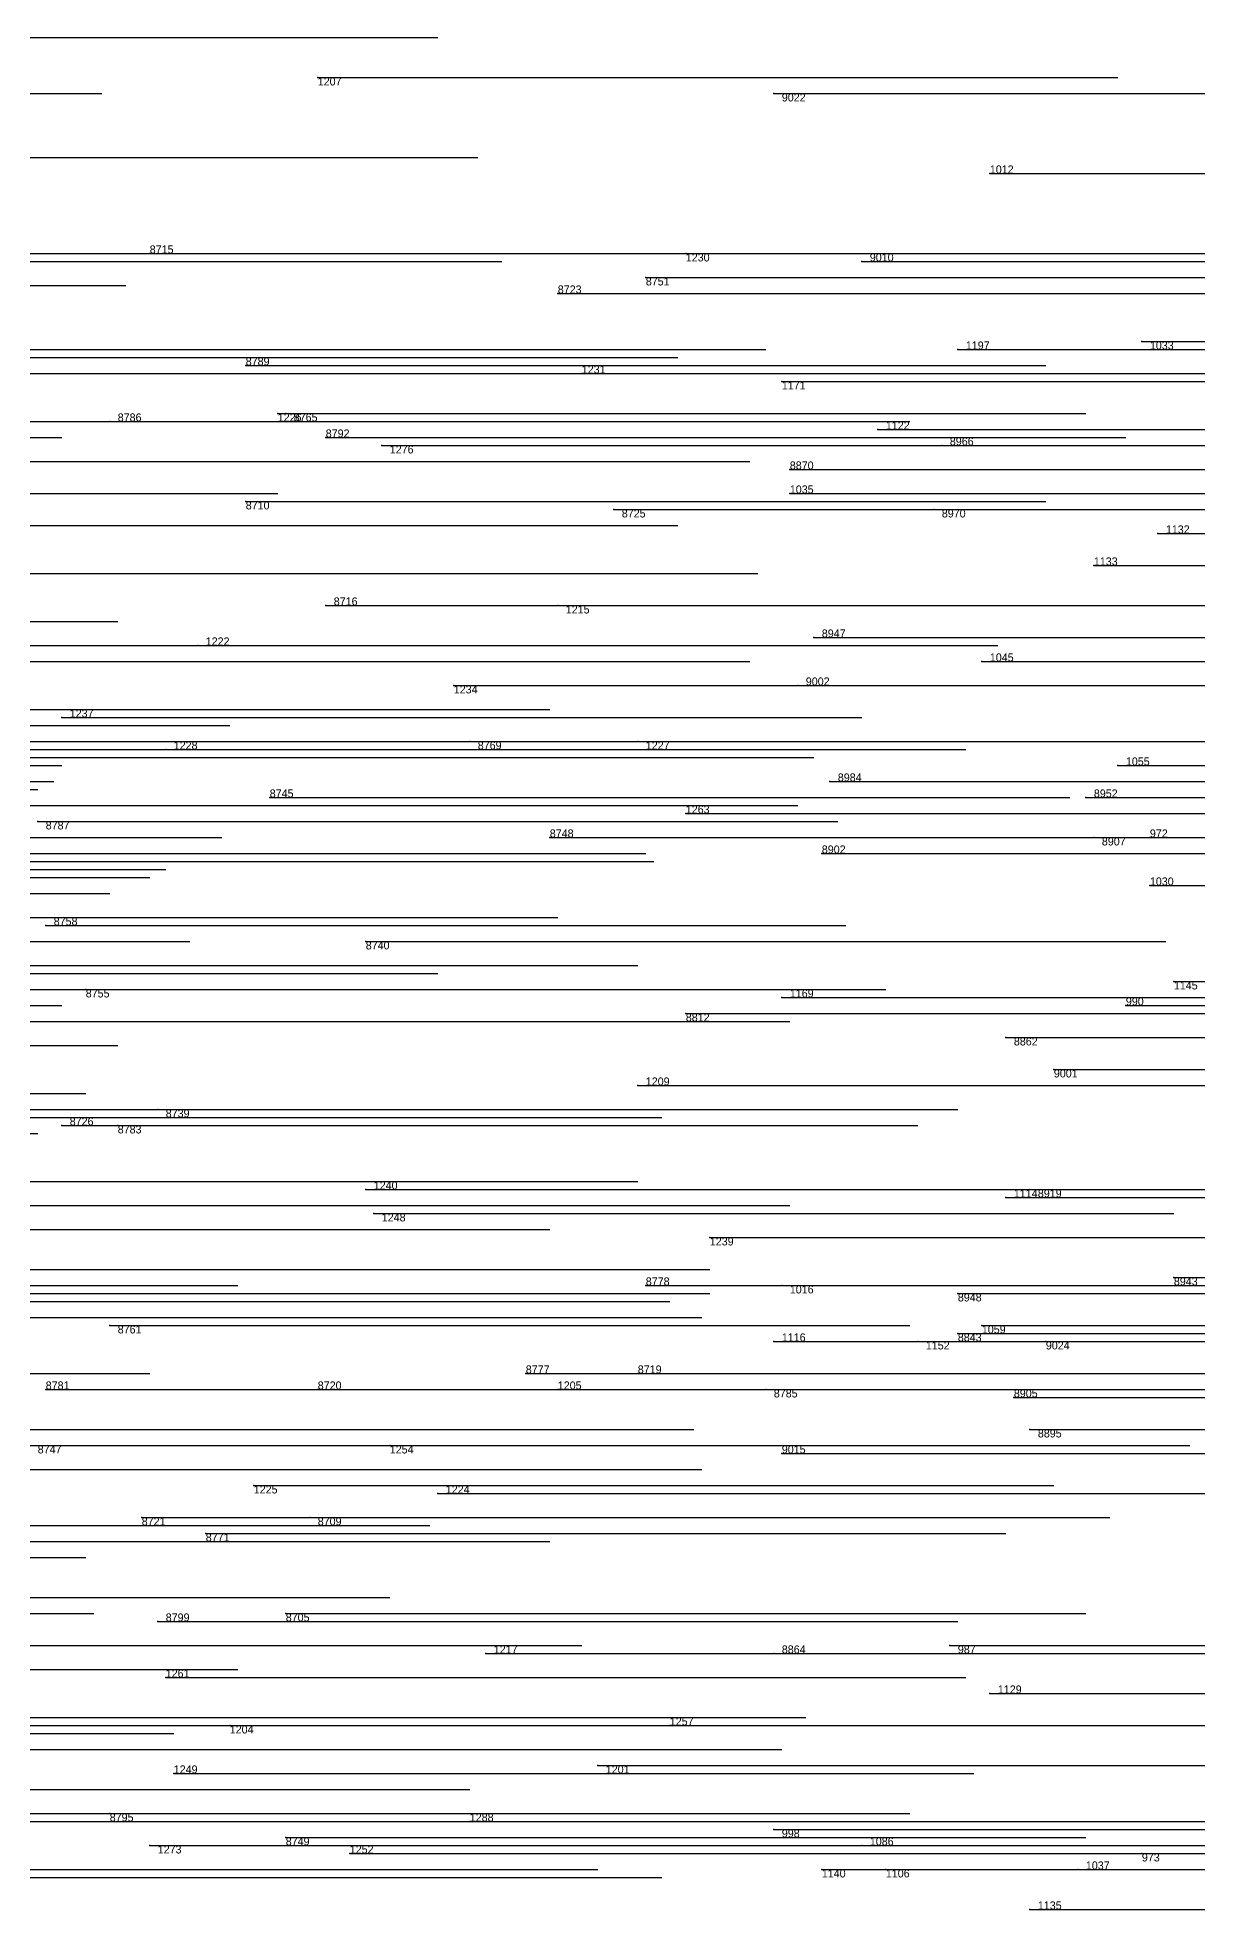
# Model space of a CAD drawing. Extents: x 0 to 1.1, y 0 to 1.
# Drawn here: x 0.666 to 0.811, y 0.264 to 0.498 of the extents above; entities that cross this region are included whole.
import ezdxf

# ---------------------------------------------------------------- set-up
doc = ezdxf.new("R2010")
doc.units = 0
for name, color, linetype in [('Facilities', 3, 'CONTINUOUS'), ('Normals', 1, 'CONTINUOUS'), ('Source_points', 5, 'CONTINUOUS'), ('Text', 3, 'CONTINUOUS')]:
    doc.layers.add(name, color=color, linetype=linetype)

msp = doc.modelspace()

# ---------------------------------------------------------------- linework, layer by layer
at = {"layer": 'Facilities', "color": 3}
for p in [(0.701, 0.493), (0.758, 0.491, 1), (0.785, 0.481), (0.68, 0.471, 1), (0.747, 0.471), (0.769, 0.47, 1), (0.731, 0.466, 1), (0.742, 0.468, 1), (0.781, 0.459), (0.804, 0.46), (0.692, 0.457, 1), (0.734, 0.456), (0.759, 0.455), (0.675, 0.45, 1), (0.696, 0.451), (0.697, 0.451, 1), (0.702, 0.448, 1), (0.709, 0.447), (0.771, 0.449), (0.779, 0.447, 1), (0.76, 0.444, 1), (0.692, 0.44, 1), (0.76, 0.441), (0.738, 0.439, 1), (0.778, 0.439, 1), (0.806, 0.436), (0.798, 0.432), (0.702, 0.427, 1), (0.731, 0.427), (0.686, 0.422), (0.763, 0.423, 1), (0.784, 0.42), (0.718, 0.417), (0.761, 0.417, 1), (0.669, 0.413), (0.72, 0.41, 1), (0.741, 0.41), (0.682, 0.409), (0.765, 0.405, 1), (0.801, 0.407), (0.695, 0.403, 1), (0.797, 0.403, 1), (0.747, 0.401), (0.666, 0.4, 1), (0.73, 0.398, 1), (0.798, 0.398, 1), (0.805, 0.398), (0.764, 0.396, 1), (0.805, 0.392), (0.667, 0.387, 1), (0.707, 0.385, 1), (0.808, 0.38), (0.672, 0.379, 1), (0.759, 0.378), (0.802, 0.377), (0.747, 0.376, 1), (0.787, 0.373, 1), (0.793, 0.369, 1), (0.741, 0.367), (0.681, 0.364, 1), (0.669, 0.362, 1), (0.676, 0.362, 1), (0.707, 0.354), (0.79, 0.354, 1), (0.787, 0.353), (0.708, 0.351), (0.75, 0.348), (0.742, 0.342, 1), (0.759, 0.342), (0.808, 0.343, 1), (0.781, 0.341, 1), (0.675, 0.337, 1), (0.784, 0.337), (0.758, 0.335), (0.776, 0.335), (0.781, 0.336, 1), (0.792, 0.335, 1), (0.727, 0.331, 1), (0.741, 0.331, 1), (0.667, 0.329, 1), (0.701, 0.329, 1), (0.731, 0.329), (0.757, 0.329, 1), (0.788, 0.328, 1), (0.79, 0.324, 1), (0.71, 0.322), (0.759, 0.321, 1), (0.693, 0.317), (0.716, 0.316), (0.679, 0.313, 1), (0.7, 0.313, 1), (0.687, 0.311, 1), (0.681, 0.3, 1), (0.697, 0.301, 1), (0.722, 0.296), (0.758, 0.296, 1), (0.78, 0.297), (0.682, 0.293), (0.785, 0.291), (0.69, 0.287), (0.745, 0.287), (0.683, 0.281), (0.736, 0.282), (0.675, 0.276, 1), (0.72, 0.275), (0.758, 0.274), (0.68, 0.272), (0.697, 0.273, 1), (0.769, 0.272), (0.705, 0.271), (0.804, 0.271), (0.764, 0.269), (0.772, 0.269), (0.796, 0.269), (0.79, 0.264)]:
    msp.add_point(p, dxfattribs=at)
at = {"layer": 'Normals', "color": 1}
for p, q in [((0.616, 0.498), (0.716, 0.498)), ((0.701, 0.493), (0.801, 0.493)), ((0.574, 0.491, 1), (0.674, 0.491, 1)), ((0.758, 0.491, 1), (0.858, 0.491, 1)), ((0.621, 0.483, 1), (0.721, 0.483, 1)), ((0.785, 0.481), (0.885, 0.481)), ((0.662, 0.471), (0.762, 0.471)), ((0.68, 0.471, 1), (0.78, 0.471, 1)), ((0.747, 0.471), (0.847, 0.471)), ((0.624, 0.47), (0.724, 0.47)), ((0.769, 0.47, 1), (0.869, 0.47, 1)), ((0.577, 0.467, 1), (0.677, 0.467, 1)), ((0.731, 0.466, 1), (0.831, 0.466, 1)), ((0.742, 0.468, 1), (0.842, 0.468, 1)), ((0.657, 0.459), (0.757, 0.459)), ((0.781, 0.459), (0.881, 0.459)), ((0.804, 0.46), (0.904, 0.46)), ((0.646, 0.458), (0.746, 0.458)), ((0.692, 0.457, 1), (0.792, 0.457, 1)), ((0.645, 0.456, 1), (0.745, 0.456, 1)), ((0.734, 0.456), (0.834, 0.456)), ((0.759, 0.455), (0.859, 0.455)), ((0.626, 0.45), (0.726, 0.45)), ((0.66, 0.45), (0.76, 0.45)), ((0.675, 0.45, 1), (0.775, 0.45, 1)), ((0.696, 0.451), (0.796, 0.451)), ((0.697, 0.451, 1), (0.797, 0.451, 1)), ((0.569, 0.448, 1), (0.669, 0.448, 1)), ((0.702, 0.448, 1), (0.802, 0.448, 1)), ((0.709, 0.447), (0.809, 0.447)), ((0.771, 0.449), (0.871, 0.449)), ((0.779, 0.447, 1), (0.879, 0.447, 1)), ((0.655, 0.445), (0.755, 0.445)), ((0.76, 0.444, 1), (0.86, 0.444, 1)), ((0.596, 0.441), (0.696, 0.441)), ((0.692, 0.44, 1), (0.792, 0.44, 1)), ((0.76, 0.441), (0.86, 0.441)), ((0.738, 0.439, 1), (0.838, 0.439, 1)), ((0.778, 0.439, 1), (0.878, 0.439, 1)), ((0.646, 0.437, 1), (0.746, 0.437, 1)), ((0.806, 0.436), (0.906, 0.436)), ((0.656, 0.431), (0.756, 0.431)), ((0.798, 0.432), (0.898, 0.432)), ((0.702, 0.427, 1), (0.802, 0.427, 1)), ((0.731, 0.427), (0.831, 0.427)), ((0.576, 0.425, 1), (0.676, 0.425, 1)), ((0.628, 0.422), (0.728, 0.422)), ((0.686, 0.422), (0.786, 0.422)), ((0.763, 0.423, 1), (0.863, 0.423, 1)), ((0.655, 0.42, 1), (0.755, 0.42, 1)), ((0.784, 0.42), (0.884, 0.42)), ((0.718, 0.417), (0.818, 0.417)), ((0.761, 0.417, 1), (0.861, 0.417, 1)), ((0.59, 0.412, 1), (0.69, 0.412, 1)), ((0.63, 0.414, 1), (0.73, 0.414, 1)), ((0.669, 0.413), (0.769, 0.413)), ((0.638, 0.41, 1), (0.738, 0.41, 1)), ((0.72, 0.41, 1), (0.82, 0.41, 1)), ((0.741, 0.41), (0.841, 0.41)), ((0.66, 0.409), (0.76, 0.409)), ((0.663, 0.408, 1), (0.763, 0.408, 1)), ((0.682, 0.409), (0.782, 0.409)), ((0.568, 0.405, 1), (0.668, 0.405, 1)), ((0.569, 0.407, 1), (0.669, 0.407, 1)), ((0.765, 0.405, 1), (0.865, 0.405, 1)), ((0.801, 0.407), (0.901, 0.407)), ((0.566, 0.404), (0.666, 0.404)), ((0.695, 0.403, 1), (0.795, 0.403, 1)), ((0.797, 0.403, 1), (0.897, 0.403, 1)), ((0.661, 0.402), (0.761, 0.402)), ((0.747, 0.401), (0.847, 0.401)), ((0.589, 0.398), (0.689, 0.398)), ((0.666, 0.4, 1), (0.766, 0.4, 1)), ((0.73, 0.398, 1), (0.83, 0.398, 1)), ((0.798, 0.398, 1), (0.898, 0.398, 1)), ((0.805, 0.398), (0.905, 0.398)), ((0.642, 0.396, 1), (0.742, 0.396, 1)), ((0.764, 0.396, 1), (0.864, 0.396, 1)), ((0.582, 0.394, 1), (0.682, 0.394, 1)), ((0.643, 0.395), (0.743, 0.395)), ((0.575, 0.391, 1), (0.675, 0.391, 1)), ((0.58, 0.393, 1), (0.68, 0.393, 1)), ((0.805, 0.392), (0.905, 0.392)), ((0.631, 0.388, 1), (0.731, 0.388, 1)), ((0.667, 0.387, 1), (0.767, 0.387, 1)), ((0.585, 0.385, 1), (0.685, 0.385, 1)), ((0.707, 0.385, 1), (0.807, 0.385, 1)), ((0.641, 0.382), (0.741, 0.382)), ((0.616, 0.381), (0.716, 0.381)), ((0.808, 0.38), (0.908, 0.38)), ((0.569, 0.377), (0.669, 0.377)), ((0.582, 0.379, 1), (0.682, 0.379, 1)), ((0.649, 0.379, 1), (0.749, 0.379, 1)), ((0.672, 0.379, 1), (0.772, 0.379, 1)), ((0.759, 0.378), (0.859, 0.378)), ((0.802, 0.377), (0.902, 0.377)), ((0.66, 0.375, 1), (0.76, 0.375, 1)), ((0.747, 0.376, 1), (0.847, 0.376, 1)), ((0.787, 0.373, 1), (0.887, 0.373, 1)), ((0.576, 0.372, 1), (0.676, 0.372, 1)), ((0.793, 0.369, 1), (0.893, 0.369, 1)), ((0.572, 0.366), (0.672, 0.366)), ((0.741, 0.367), (0.841, 0.367)), ((0.59, 0.364, 1), (0.69, 0.364, 1)), ((0.644, 0.363), (0.744, 0.363)), ((0.681, 0.364, 1), (0.781, 0.364, 1)), ((0.567, 0.361, 1), (0.666, 0.361, 1)), ((0.669, 0.362, 1), (0.769, 0.362, 1)), ((0.676, 0.362, 1), (0.776, 0.362, 1)), ((0.641, 0.355, 1), (0.741, 0.355, 1)), ((0.707, 0.354), (0.807, 0.354)), ((0.79, 0.354, 1), (0.89, 0.354, 1)), ((0.593, 0.352), (0.693, 0.352)), ((0.66, 0.352, 1), (0.76, 0.352, 1)), ((0.787, 0.353), (0.887, 0.353)), ((0.63, 0.349, 1), (0.73, 0.349, 1)), ((0.708, 0.351), (0.808, 0.351)), ((0.75, 0.348), (0.85, 0.348)), ((0.591, 0.342, 1), (0.691, 0.342, 1)), ((0.65, 0.344, 1), (0.75, 0.344, 1)), ((0.742, 0.342, 1), (0.842, 0.342, 1)), ((0.759, 0.342), (0.859, 0.342)), ((0.808, 0.343, 1), (0.908, 0.343, 1)), ((0.645, 0.34), (0.745, 0.34)), ((0.65, 0.341, 1), (0.75, 0.341, 1)), ((0.781, 0.341, 1), (0.881, 0.341, 1)), ((0.578, 0.338), (0.678, 0.338)), ((0.649, 0.338, 1), (0.749, 0.338, 1)), ((0.675, 0.337, 1), (0.775, 0.337, 1)), ((0.784, 0.337), (0.884, 0.337)), ((0.758, 0.335), (0.858, 0.335)), ((0.776, 0.335), (0.876, 0.335)), ((0.781, 0.336, 1), (0.881, 0.336, 1)), ((0.792, 0.335, 1), (0.892, 0.335, 1)), ((0.58, 0.331), (0.68, 0.331)), ((0.727, 0.331, 1), (0.827, 0.331, 1)), ((0.741, 0.331, 1), (0.841, 0.331, 1)), ((0.667, 0.329, 1), (0.767, 0.329, 1)), ((0.701, 0.329, 1), (0.801, 0.329, 1)), ((0.731, 0.329), (0.831, 0.329)), ((0.757, 0.329, 1), (0.857, 0.329, 1)), ((0.788, 0.328, 1), (0.888, 0.328, 1)), ((0.648, 0.324, 1), (0.748, 0.324, 1)), ((0.79, 0.324, 1), (0.89, 0.324, 1)), ((0.665, 0.322, 1), (0.765, 0.322, 1)), ((0.71, 0.322), (0.81, 0.322)), ((0.759, 0.321, 1), (0.859, 0.321, 1)), ((0.649, 0.319, 1), (0.749, 0.319, 1)), ((0.693, 0.317), (0.793, 0.317)), ((0.716, 0.316), (0.816, 0.316)), ((0.615, 0.312, 1), (0.715, 0.312, 1)), ((0.679, 0.313, 1), (0.779, 0.313, 1)), ((0.7, 0.313, 1), (0.8, 0.313, 1)), ((0.63, 0.31), (0.73, 0.31)), ((0.687, 0.311, 1), (0.787, 0.311, 1)), ((0.572, 0.308, 1), (0.672, 0.308, 1)), ((0.61, 0.303, 1), (0.71, 0.303, 1)), ((0.573, 0.301), (0.673, 0.301)), ((0.681, 0.3, 1), (0.781, 0.3, 1)), ((0.697, 0.301, 1), (0.797, 0.301, 1)), ((0.634, 0.297, 1), (0.734, 0.297, 1)), ((0.722, 0.296), (0.822, 0.296)), ((0.758, 0.296, 1), (0.858, 0.296, 1)), ((0.78, 0.297), (0.88, 0.297)), ((0.57, 0.294), (0.67, 0.294)), ((0.59, 0.294), (0.69, 0.294)), ((0.591, 0.294), (0.691, 0.294)), ((0.682, 0.293), (0.782, 0.293)), ((0.785, 0.291), (0.885, 0.291)), ((0.662, 0.288, 1), (0.762, 0.288, 1)), ((0.583, 0.286, 1), (0.683, 0.286, 1)), ((0.594, 0.287), (0.694, 0.287)), ((0.69, 0.287), (0.79, 0.287)), ((0.745, 0.287), (0.845, 0.287)), ((0.659, 0.284, 1), (0.759, 0.284, 1)), ((0.683, 0.281), (0.783, 0.281)), ((0.736, 0.282), (0.836, 0.282)), ((0.62, 0.279, 1), (0.72, 0.279, 1)), ((0.594, 0.276), (0.694, 0.276)), ((0.652, 0.275, 1), (0.752, 0.275, 1)), ((0.675, 0.276, 1), (0.775, 0.276, 1)), ((0.72, 0.275), (0.82, 0.275)), ((0.758, 0.274), (0.858, 0.274)), ((0.68, 0.272), (0.78, 0.272)), ((0.697, 0.273, 1), (0.797, 0.273, 1)), ((0.769, 0.272), (0.869, 0.272)), ((0.705, 0.271), (0.805, 0.271)), ((0.804, 0.271), (0.904, 0.271)), ((0.636, 0.269), (0.736, 0.269)), ((0.644, 0.268), (0.744, 0.268)), ((0.764, 0.269), (0.864, 0.269)), ((0.772, 0.269), (0.872, 0.269)), ((0.796, 0.269), (0.896, 0.269)), ((0.79, 0.264), (0.89, 0.264))]:
    msp.add_line(p, q, dxfattribs=at)
at = {"layer": 'Source_points', "color": 5}
for p in [(0.701, 0.493), (0.758, 0.491, 1), (0.785, 0.481), (0.68, 0.471, 1), (0.747, 0.471), (0.769, 0.47, 1), (0.731, 0.466, 1), (0.742, 0.468, 1), (0.781, 0.459), (0.804, 0.46), (0.692, 0.457, 1), (0.734, 0.456), (0.759, 0.455), (0.675, 0.45, 1), (0.696, 0.451), (0.697, 0.451, 1), (0.702, 0.448, 1), (0.709, 0.447), (0.771, 0.449), (0.779, 0.447, 1), (0.76, 0.444, 1), (0.692, 0.44, 1), (0.76, 0.441), (0.738, 0.439, 1), (0.778, 0.439, 1), (0.806, 0.436), (0.798, 0.432), (0.702, 0.427, 1), (0.731, 0.427), (0.686, 0.422), (0.763, 0.423, 1), (0.784, 0.42), (0.718, 0.417), (0.761, 0.417, 1), (0.669, 0.413), (0.72, 0.41, 1), (0.741, 0.41), (0.682, 0.409), (0.765, 0.405, 1), (0.801, 0.407), (0.695, 0.403, 1), (0.797, 0.403, 1), (0.747, 0.401), (0.666, 0.4, 1), (0.73, 0.398, 1), (0.798, 0.398, 1), (0.805, 0.398), (0.764, 0.396, 1), (0.805, 0.392), (0.667, 0.387, 1), (0.707, 0.385, 1), (0.808, 0.38), (0.672, 0.379, 1), (0.759, 0.378), (0.802, 0.377), (0.747, 0.376, 1), (0.787, 0.373, 1), (0.793, 0.369, 1), (0.741, 0.367), (0.681, 0.364, 1), (0.669, 0.362, 1), (0.676, 0.362, 1), (0.707, 0.354), (0.79, 0.354, 1), (0.787, 0.353), (0.708, 0.351), (0.75, 0.348), (0.742, 0.342, 1), (0.759, 0.342), (0.808, 0.343, 1), (0.781, 0.341, 1), (0.675, 0.337, 1), (0.784, 0.337), (0.758, 0.335), (0.776, 0.335), (0.781, 0.336, 1), (0.792, 0.335, 1), (0.727, 0.331, 1), (0.741, 0.331, 1), (0.667, 0.329, 1), (0.701, 0.329, 1), (0.731, 0.329), (0.757, 0.329, 1), (0.788, 0.328, 1), (0.79, 0.324, 1), (0.71, 0.322), (0.759, 0.321, 1), (0.693, 0.317), (0.716, 0.316), (0.679, 0.313, 1), (0.7, 0.313, 1), (0.687, 0.311, 1), (0.681, 0.3, 1), (0.697, 0.301, 1), (0.722, 0.296), (0.758, 0.296, 1), (0.78, 0.297), (0.682, 0.293), (0.785, 0.291), (0.69, 0.287), (0.745, 0.287), (0.683, 0.281), (0.736, 0.282), (0.675, 0.276, 1), (0.72, 0.275), (0.758, 0.274), (0.68, 0.272), (0.697, 0.273, 1), (0.769, 0.272), (0.705, 0.271), (0.804, 0.271), (0.764, 0.269), (0.772, 0.269), (0.796, 0.269), (0.79, 0.264)]:
    msp.add_point(p, dxfattribs=at)

# ---------------------------------------------------------------- texts
at = {"layer": 'Text', "color": 3}
for s, p in [('1207', (0.701, 0.492)), ('9022', (0.759, 0.49, 1)), ('1012', (0.785, 0.481)), ('8715', (0.68, 0.471, 1)), ('1230', (0.747, 0.47)), ('9010', (0.77, 0.47, 1)), ('8723', (0.731, 0.466, 1)), ('8751', (0.742, 0.467, 1)), ('1197', (0.782, 0.459)), ('1033', (0.805, 0.459)), ('8789', (0.692, 0.457, 1)), ('1231', (0.734, 0.456)), ('1171', (0.759, 0.454)), ('8786', (0.676, 0.45, 1)), ('1226', (0.696, 0.45)), ('8765', (0.698, 0.45, 1)), ('1122', (0.772, 0.449)), ('8792', (0.702, 0.448, 1)), ('1276', (0.71, 0.446)), ('8966', (0.78, 0.447, 1)), ('8870', (0.76, 0.444, 1)), ('8710', (0.692, 0.439, 1)), ('1035', (0.76, 0.441)), ('8725', (0.739, 0.438, 1)), ('8970', (0.779, 0.438, 1)), ('1132', (0.807, 0.436)), ('1133', (0.798, 0.432)), ('8716', (0.703, 0.427, 1)), ('1215', (0.732, 0.426)), ('8947', (0.764, 0.423, 1)), ('1222', (0.687, 0.422)), ('1045', (0.785, 0.42)), ('1234', (0.718, 0.416)), ('9002', (0.762, 0.417, 1)), ('1237', (0.67, 0.413)), ('1228', (0.683, 0.409)), ('8769', (0.721, 0.409, 1)), ('1227', (0.742, 0.409)), ('1055', (0.802, 0.407)), ('8984', (0.766, 0.405, 1)), ('8745', (0.695, 0.403, 1)), ('8952', (0.798, 0.403, 1)), ('1263', (0.747, 0.401)), ('8787', (0.667, 0.399, 1)), ('8748', (0.73, 0.398, 1)), ('8907', (0.799, 0.397, 1)), ('972', (0.805, 0.398)), ('8902', (0.764, 0.396, 1)), ('1030', (0.805, 0.392)), ('8758', (0.668, 0.387, 1)), ('8740', (0.707, 0.384, 1)), ('1145', (0.808, 0.379)), ('8755', (0.672, 0.378, 1)), ('1169', (0.76, 0.378)), ('990', (0.802, 0.377)), ('8812', (0.747, 0.375, 1)), ('8862', (0.788, 0.372, 1)), ('1209', (0.742, 0.367)), ('9001', (0.793, 0.368, 1)), ('8726', (0.67, 0.362, 1)), ('8739', (0.682, 0.363, 1)), ('8783', (0.676, 0.361, 1)), ('1240', (0.708, 0.354)), ('1114', (0.788, 0.353)), ('8919', (0.791, 0.353, 1)), ('1248', (0.709, 0.35)), ('1239', (0.75, 0.347)), ('8778', (0.742, 0.342, 1)), ('1016', (0.76, 0.341)), ('8943', (0.808, 0.342, 1)), ('8948', (0.781, 0.34, 1)), ('8761', (0.676, 0.336, 1)), ('1059', (0.784, 0.336)), ('1116', (0.759, 0.335)), ('1152', (0.777, 0.334)), ('8843', (0.781, 0.335, 1)), ('9024', (0.792, 0.334, 1)), ('8781', (0.667, 0.329, 1)), ('8720', (0.701, 0.329, 1)), ('8777', (0.727, 0.331, 1)), ('1205', (0.731, 0.329)), ('8719', (0.741, 0.331, 1)), ('8785', (0.758, 0.328, 1)), ('8905', (0.788, 0.328, 1)), ('8895', (0.791, 0.323, 1)), ('8747', (0.666, 0.321, 1)), ('1254', (0.71, 0.321)), ('9015', (0.759, 0.321, 1)), ('1225', (0.693, 0.316)), ('1224', (0.717, 0.316)), ('8721', (0.679, 0.312, 1)), ('8709', (0.701, 0.312, 1)), ('8771', (0.687, 0.31, 1)), ('8799', (0.682, 0.3, 1)), ('8705', (0.697, 0.3, 1)), ('1217', (0.723, 0.296)), ('8864', (0.759, 0.296, 1)), ('987', (0.781, 0.296)), ('1261', (0.682, 0.293)), ('1129', (0.786, 0.291)), ('1257', (0.745, 0.287)), ('1204', (0.69, 0.286)), ('1249', (0.683, 0.281)), ('1201', (0.737, 0.281)), ('8795', (0.675, 0.275, 1)), ('1288', (0.72, 0.275)), ('998', (0.759, 0.273)), ('1273', (0.681, 0.271)), ('8749', (0.697, 0.272, 1)), ('1252', (0.705, 0.271)), ('1086', (0.77, 0.272)), ('1037', (0.797, 0.269)), ('973', (0.804, 0.27)), ('1140', (0.764, 0.268)), ('1106', (0.772, 0.268)), ('1135', (0.791, 0.264))]:
    msp.add_text(s, height=0.001, dxfattribs=at).set_placement(p)

doc.saveas('drawing.dxf')
